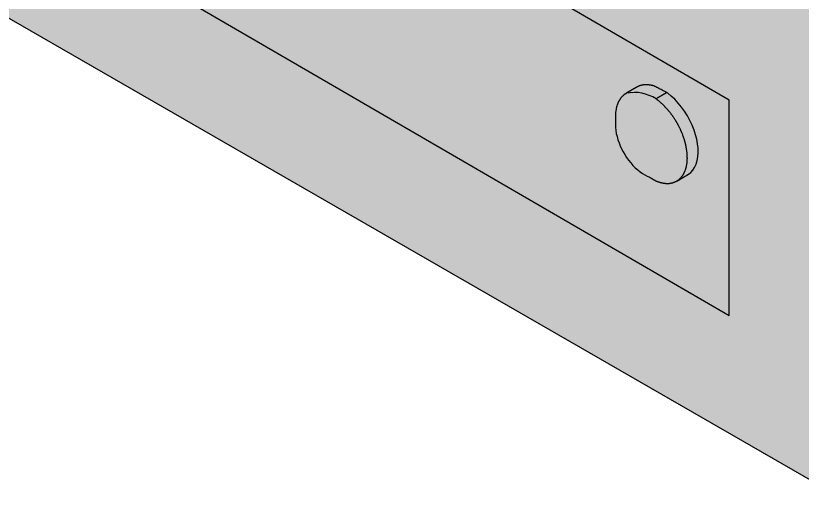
# Model space of a CAD drawing. Header units: metres. Extents: x 81 to 650, y -25 to 177.
# Drawn here: x 327.7428 to 327.9933, y 36.619 to 36.7758 of the extents above; entities that cross this region are included whole.
import ezdxf

# ---------------------------------------------------------------- set-up
doc = ezdxf.new("R2010")
doc.units = ezdxf.units.M
doc.layers.add('EQUIPOS', color=7, linetype='Continuous', true_color=0xc7c7c7)

# ---------------------------------------------------------------- blocks, each defined once
blk = doc.blocks.new('A$C77fef11d')
blk.add_line((0.01631, 0.02894), (0.01631, 0.02894))
blk.add_lwpolyline([(0.013, 0.02688, 0.198263), (0.00351, 0.02867), (0.00341, 0.02861), (0.00331, 0.02855), (0.00321, 0.0285), (0.0031, 0.02844), (0.003, 0.02838), (0.0029, 0.02832), (0.0028, 0.02826), (0.00271, 0.02818), (0.00263, 0.02809), (0.00254, 0.02801), (0.00246, 0.02792), (0.00237, 0.02784), (0.00228, 0.02776), (0.0022, 0.02767), (0.00211, 0.02759), (0.00202, 0.02751), (0.00194, 0.02742), (0.00185, 0.02734), (0.00177, 0.02725), (0.0017, 0.02714), (0.00164, 0.02704), (0.00157, 0.02693), (0.0015, 0.02683), (0.00143, 0.02672), (0.00137, 0.02661), (0.0013, 0.02651), (0.00123, 0.0264), (0.00117, 0.0263), (0.0011, 0.02619), (0.00103, 0.02608), (0.00097, 0.02597), (0.00092, 0.02585), (0.00088, 0.02572), (0.00083, 0.0256), (0.00078, 0.02548), (0.00073, 0.02535), (0.00069, 0.02523), (0.00064, 0.0251), (0.00059, 0.02498), (0.00055, 0.02486), (0.0005, 0.02473), (0.00045, 0.02461), (0.00041, 0.02448), (0.00039, 0.02434), (0.00036, 0.02421), (0.00033, 0.02407), (0.0003, 0.02393), (0.00028, 0.0238), (0.00025, 0.02366), (0.00022, 0.02352), (0.0002, 0.02339), (0.00017, 0.02325), (0.00014, 0.02311), (0.00011, 0.02298), (0.0001, 0.02284), (0.00009, 0.02269), (0.00008, 0.02255), (0.00007, 0.0224), (0.00006, 0.02226), (0.00005, 0.02212), (0.00005, 0.02197), (0.00004, 0.02183), (0.00003, 0.02168), (0.00002, 0.02154), (0.00001, 0.0214), (0, 0.02125), (0, 0.02116), (0, 0.02112), (0, 0.02109), (0, 0.02105), (0, 0.02101), (0, 0.02097), (0, 0.02094), (0, 0.0209), (0, 0.02086), (0, 0.02083), (0, 0.02079), (0, 0.02075), (0, 0.02072), (0, 0.02069), (0, 0.02066), (0, 0.02063), (0, 0.0206), (0.00001, 0.02057), (0.00001, 0.02054), (0.00001, 0.0205), (0.00001, 0.02047), (0.00001, 0.02044), (0.00001, 0.02041), (0.00001, 0.02038), (0.00001, 0.02035), (0.00001, 0.02032), (0.00001, 0.02029), (0.00001, 0.02026), (0.00001, 0.02023), (0.00001, 0.0202), (0.00001, 0.02017), (0.00001, 0.02013), (0.00001, 0.0201), (0.00001, 0.02007), (0.00001, 0.02004), (0.00001, 0.02001), (0.00001, 0.01998), (0.00001, 0.01995), (0.00001, 0.01992), (0.00001, 0.01989), (0.00001, 0.01986), (0.00001, 0.01983), (0.00001, 0.0198), (0.00001, 0.01977), (0.00001, 0.01973), (0.00001, 0.0197), (0.00001, 0.01967), (0.00001, 0.01964), (0.00001, 0.01961), (0.00001, 0.01958), (0.00001, 0.01955), (0.00001, 0.01952), (0.00002, 0.01949), (0.00002, 0.01946), (0.00002, 0.01943), (0.00002, 0.0194), (0.00002, 0.01936), (0.00002, 0.01933), (0.00002, 0.0193), (0.00002, 0.01927), (0.00002, 0.01924), (0.00002, 0.01921), (0.00002, 0.01918), (0.00002, 0.01915), (0.00002, 0.01912), (0.00002, 0.01909), (0.00002, 0.01906), (0.00002, 0.01903), (0.00002, 0.019), (0.00002, 0.01896), (0.00002, 0.01893), (0.00002, 0.0189), (0.00002, 0.01887), (0.00002, 0.01884), (0.00002, 0.01881), (0.00002, 0.01878), (0.00002, 0.01875), (0.00002, 0.01872), (0.00002, 0.01869), (0.00002, 0.01866), (0.00002, 0.01863), (0.00002, 0.0186), (0.00002, 0.01856), (0.00002, 0.01853), (0.00005, 0.01783), (0.00014, 0.0169), (0.0003, 0.01593), (0.00053, 0.01493), (0.00081, 0.01392), (0.00116, 0.01291), (0.00155, 0.01194), (0.00198, 0.011), (0.00246, 0.01007), (0.003, 0.00915), (0.00359, 0.00824), (0.00422, 0.00736), (0.0049, 0.00652), (0.00561, 0.00572), (0.00635, 0.00498), (0.00711, 0.0043), (0.00787, 0.00369), (0.00864, 0.00316), (0.00941, 0.00271), (0.01016, 0.00233), (0.01067, 0.00212), (0.0107, 0.0021), (0.01072, 0.00208), (0.01075, 0.00207), (0.01078, 0.00205), (0.0108, 0.00204), (0.01083, 0.00202), (0.01086, 0.002), (0.01088, 0.00199), (0.01091, 0.00197), (0.01094, 0.00196), (0.01096, 0.00194), (0.01099, 0.00192), (0.01102, 0.00191), (0.01105, 0.00189), (0.01108, 0.00187), (0.0111, 0.00186), (0.01113, 0.00184), (0.01116, 0.00182), (0.01119, 0.00181), (0.01121, 0.00179), (0.01124, 0.00178), (0.01127, 0.00176), (0.0113, 0.00174), (0.01133, 0.00173), (0.01135, 0.00171), (0.01138, 0.00169), (0.01141, 0.00167), (0.01144, 0.00166), (0.01147, 0.00164), (0.0115, 0.00162), (0.01153, 0.00161), (0.01156, 0.00159), (0.01158, 0.00157), (0.01161, 0.00156), (0.01164, 0.00154), (0.01167, 0.00152), (0.0117, 0.0015), (0.01173, 0.00149), (0.01176, 0.00147), (0.01179, 0.00145), (0.01182, 0.00143), (0.01185, 0.00142), (0.01188, 0.0014), (0.01191, 0.00138), (0.01194, 0.00136), (0.01197, 0.00135), (0.012, 0.00133), (0.01203, 0.00131), (0.01206, 0.00129), (0.01209, 0.00127), (0.01212, 0.00125), (0.01215, 0.00124), (0.01218, 0.00122), (0.01221, 0.0012), (0.01224, 0.00118), (0.01228, 0.00116), (0.01231, 0.00115), (0.01234, 0.00113), (0.01237, 0.00111), (0.0124, 0.00109), (0.01243, 0.00107), (0.01246, 0.00105), (0.0125, 0.00103), (0.01253, 0.00102), (0.01256, 0.001), (0.01259, 0.00098), (0.01262, 0.00096), (0.01266, 0.00094), (0.01269, 0.00092), (0.01272, 0.0009), (0.01275, 0.00088), (0.01281, 0.00086), (0.01289, 0.00082), (0.01296, 0.00079), (0.01304, 0.00076), (0.01312, 0.00073), (0.01319, 0.0007), (0.01327, 0.00067), (0.01335, 0.00063), (0.01342, 0.0006), (0.0135, 0.00057), (0.01358, 0.00054), (0.01365, 0.00051), (0.01374, 0.00048), (0.01384, 0.00045), (0.01394, 0.00042), (0.01404, 0.0004), (0.01414, 0.00037), (0.01424, 0.00034), (0.01434, 0.00031), (0.01444, 0.00029), (0.01454, 0.00026), (0.01464, 0.00023), (0.01474, 0.0002), (0.01484, 0.00017), (0.01494, 0.00016), (0.01504, 0.00014), (0.01514, 0.00013), (0.01524, 0.00011), (0.01533, 0.0001), (0.01543, 0.00009), (0.01553, 0.00007), (0.01563, 0.00006), (0.01573, 0.00004), (0.01583, 0.00003), (0.01593, 0.00002), (0.01603, 0), (0.01613, 0), (0.01622, 0), (0.01632, 0), (0.01642, 0), (0.01651, 0.00001), (0.01661, 0.00001), (0.01671, 0.00001), (0.0168, 0.00001), (0.0169, 0.00001), (0.017, 0.00001), (0.01709, 0.00001), (0.01719, 0.00001), (0.01728, 0.00003), (0.01738, 0.00005), (0.01747, 0.00006), (0.01756, 0.00008), (0.01765, 0.0001), (0.01775, 0.00011), (0.01784, 0.00013), (0.01793, 0.00015), (0.01802, 0.00017), (0.01811, 0.00018), (0.01821, 0.0002), (0.0183, 0.00022), (0.01839, 0.00025), (0.01847, 0.00028), (0.01856, 0.00032), (0.01864, 0.00035), (0.01873, 0.00039), (0.01881, 0.00042), (0.0189, 0.00045), (0.01898, 0.00049), (0.01907, 0.00052), (0.01916, 0.00056), (0.01924, 0.00059), (0.01933, 0.00062), (0.0194, 0.00067), (0.01948, 0.00072), (0.01956, 0.00077), (0.01964, 0.00082), (0.01971, 0.00087), (0.01979, 0.00092), (0.01987, 0.00098), (0.01994, 0.00103), (0.02002, 0.00108), (0.0201, 0.00113), (0.02017, 0.00118), (0.02025, 0.00123), (0.02032, 0.00129), (0.02039, 0.00136), (0.02045, 0.00142), (0.02052, 0.00149), (0.02059, 0.00155), (0.02065, 0.00162), (0.02072, 0.00169), (0.02079, 0.00175), (0.02085, 0.00182), (0.02092, 0.00188), (0.02099, 0.00195), (0.02105, 0.00201), (0.02111, 0.00209), (0.02117, 0.00217), (0.02122, 0.00225), (0.02128, 0.00233), (0.02133, 0.00241), (0.02139, 0.00249), (0.02144, 0.00257), (0.0215, 0.00265), (0.02155, 0.00273), (0.02161, 0.00281), (0.02166, 0.00289), (0.02172, 0.00297), (0.02176, 0.00306), (0.02181, 0.00315), (0.02185, 0.00324), (0.02189, 0.00333), (0.02194, 0.00342), (0.02198, 0.00352), (0.02202, 0.00361), (0.02206, 0.0037), (0.02211, 0.00379), (0.02215, 0.00388), (0.02219, 0.00397), (0.02224, 0.00406), (0.02227, 0.00416), (0.0223, 0.00427), (0.02233, 0.00437), (0.02236, 0.00447), (0.02239, 0.00457), (0.02242, 0.00467), (0.02245, 0.00477), (0.02248, 0.00487), (0.02252, 0.00497), (0.02255, 0.00507), (0.02258, 0.00517), (0.02261, 0.00527), (0.02263, 0.00538), (0.02264, 0.00549), (0.02266, 0.00559), (0.02268, 0.0057), (0.0227, 0.00581), (0.02272, 0.00592), (0.02274, 0.00602), (0.02276, 0.00613), (0.02278, 0.00624), (0.0228, 0.00635), (0.02281, 0.00645), (0.02283, 0.00656), (0.02284, 0.00667), (0.02285, 0.00678), (0.02285, 0.0069), (0.02286, 0.00701), (0.02287, 0.00712), (0.02288, 0.00723), (0.02288, 0.00734), (0.02289, 0.00745), (0.0229, 0.00757), (0.02291, 0.00768), (0.02291, 0.00779), (0.02292, 0.0079), (0.02292, 0.00802), (0.02291, 0.00813), (0.02291, 0.00825), (0.02291, 0.00837), (0.0229, 0.00848), (0.0229, 0.0086), (0.0229, 0.00872), (0.0229, 0.00883), (0.02289, 0.00895), (0.02289, 0.00907), (0.02289, 0.00918), (0.02288, 0.0093), (0.02286, 0.00944), (0.02284, 0.00961), (0.02282, 0.00979), (0.02279, 0.01), (0.02275, 0.01023), (0.02271, 0.01049), (0.02267, 0.01076), (0.02262, 0.01106), (0.02257, 0.01138), (0.02251, 0.01173), (0.02245, 0.01209), (0.0224, 0.0124), (0.02236, 0.01254), (0.02232, 0.01268), (0.02228, 0.01282), (0.02225, 0.01296), (0.02221, 0.0131), (0.02217, 0.01323), (0.02213, 0.01337), (0.02209, 0.01351), (0.02205, 0.01365), (0.02202, 0.01379), (0.02198, 0.01393), (0.02194, 0.01407), (0.02189, 0.01421), (0.02184, 0.01435), (0.02179, 0.01449), (0.02174, 0.01464), (0.02168, 0.01478), (0.02163, 0.01492), (0.02158, 0.01506), (0.02153, 0.01521), (0.02148, 0.01535), (0.02143, 0.01549), (0.02138, 0.01563), (0.02133, 0.01577), (0.02127, 0.01592), (0.0212, 0.01606), (0.02114, 0.0162), (0.02108, 0.01634), (0.02102, 0.01649), (0.02096, 0.01663), (0.02089, 0.01677), (0.02083, 0.01691), (0.02077, 0.01706), (0.02071, 0.0172), (0.02064, 0.01734), (0.02058, 0.01748), (0.02051, 0.01762), (0.02043, 0.01776), (0.02036, 0.0179), (0.02029, 0.01804), (0.02021, 0.01818), (0.02014, 0.01832), (0.02007, 0.01846), (0.01999, 0.0186), (0.01992, 0.01874), (0.01985, 0.01888), (0.01978, 0.01902), (0.0197, 0.01916), (0.01962, 0.0193), (0.01953, 0.01943), (0.01945, 0.01956), (0.01937, 0.0197), (0.01929, 0.01983), (0.01921, 0.01997), (0.01912, 0.0201), (0.01904, 0.02024), (0.01896, 0.02037), (0.01888, 0.02051), (0.01879, 0.02064), (0.01871, 0.02077), (0.01862, 0.0209), (0.01853, 0.02103), (0.01844, 0.02115), (0.01835, 0.02128), (0.01826, 0.02141), (0.01817, 0.02153), (0.01808, 0.02166), (0.01799, 0.02179), (0.0179, 0.02191), (0.01781, 0.02204), (0.01772, 0.02217), (0.01763, 0.02229), (0.01753, 0.0224), (0.01744, 0.02252), (0.01734, 0.02263), (0.01725, 0.02275), (0.01715, 0.02287), (0.01706, 0.02298), (0.01696, 0.0231), (0.01687, 0.02322), (0.01677, 0.02333), (0.01668, 0.02345), (0.01658, 0.02357), (0.01649, 0.02367), (0.01639, 0.02378), (0.01629, 0.02388), (0.01619, 0.02399), (0.01609, 0.02409), (0.01599, 0.0242), (0.01589, 0.0243), (0.0158, 0.02441), (0.0157, 0.02451), (0.0156, 0.02461), (0.0155, 0.02472), (0.0154, 0.02482), (0.0153, 0.02492), (0.0152, 0.02501), (0.0151, 0.0251), (0.015, 0.02519), (0.01491, 0.02529), (0.01481, 0.02538), (0.01471, 0.02547), (0.01461, 0.02556), (0.01451, 0.02565), (0.01441, 0.02574), (0.01431, 0.02583), (0.01421, 0.02593), (0.01411, 0.02601), (0.01401, 0.02608), (0.01391, 0.02616), (0.01381, 0.02624), (0.01371, 0.02632), (0.01361, 0.0264), (0.01352, 0.02647), (0.01342, 0.02655), (0.01332, 0.02663), (0.01322, 0.02671), (0.01312, 0.02679), (0.01302, 0.02686), (0.01301, 0.0269), (0.01304, 0.02692), (0.01306, 0.02695), (0.01308, 0.02697), (0.0131, 0.02699), (0.01312, 0.02702), (0.01314, 0.02704), (0.01316, 0.02706), (0.01318, 0.02709), (0.0132, 0.02711), (0.01322, 0.02713), (0.01324, 0.02716), (0.01327, 0.02718), (0.0133, 0.0272), (0.01334, 0.02721), (0.01337, 0.02723), (0.0134, 0.02725), (0.01343, 0.02727), (0.01347, 0.02729), (0.0135, 0.02731), (0.01353, 0.02733), (0.01356, 0.02735), (0.01359, 0.02736), (0.01363, 0.02738), (0.01366, 0.0274), (0.01369, 0.02742), (0.01372, 0.02744), (0.01376, 0.02746), (0.01379, 0.02748), (0.01382, 0.0275), (0.01385, 0.02751), (0.01388, 0.02753), (0.01392, 0.02755), (0.01395, 0.02757), (0.01398, 0.02759), (0.01401, 0.02761), (0.01405, 0.02763), (0.01408, 0.02765), (0.01411, 0.02766), (0.01414, 0.02768), (0.01418, 0.0277), (0.01421, 0.02772), (0.01424, 0.02774), (0.01427, 0.02776), (0.0143, 0.02778), (0.01434, 0.0278), (0.01437, 0.02782), (0.0144, 0.02783), (0.01443, 0.02785), (0.01447, 0.02787), (0.0145, 0.02789), (0.01453, 0.02791), (0.01456, 0.02793), (0.0146, 0.02795), (0.01463, 0.02797), (0.01466, 0.02798), (0.01469, 0.028), (0.01472, 0.02802), (0.01476, 0.02804), (0.01479, 0.02806), (0.01482, 0.02808), (0.01485, 0.0281), (0.01489, 0.02812), (0.01492, 0.02813), (0.01495, 0.02815), (0.01498, 0.02817), (0.01501, 0.02819), (0.01505, 0.02821), (0.01508, 0.02823), (0.01511, 0.02825), (0.01514, 0.02827), (0.01518, 0.02828), (0.01521, 0.0283), (0.01524, 0.02832), (0.01527, 0.02834), (0.01531, 0.02836), (0.01534, 0.02838), (0.01537, 0.0284), (0.0154, 0.02842), (0.01543, 0.02844), (0.01547, 0.02845), (0.0155, 0.02847), (0.01553, 0.02849), (0.01556, 0.02851), (0.0156, 0.02853), (0.01563, 0.02855), (0.01566, 0.02857), (0.01569, 0.02859), (0.01573, 0.0286), (0.01576, 0.02862), (0.01579, 0.02864), (0.01582, 0.02866), (0.01585, 0.02868), (0.01589, 0.0287), (0.01592, 0.02872), (0.01595, 0.02874), (0.01598, 0.02875), (0.01602, 0.02877), (0.01605, 0.02879), (0.01608, 0.02881), (0.01611, 0.02883), (0.01614, 0.02885), (0.01618, 0.02887), (0.01621, 0.02889), (0.01624, 0.0289), (0.01631, 0.02894), (0.01627, 0.02899), (0.01593, 0.02916), (0.01559, 0.02934), (0.01525, 0.02951), (0.01491, 0.02968), (0.01457, 0.02985), (0.01423, 0.03003), (0.01389, 0.0302), (0.01355, 0.03037), (0.01321, 0.03055), (0.01288, 0.03072), (0.01254, 0.03089), (0.01226, 0.03103), (0.01217, 0.03105), (0.01208, 0.03107), (0.01199, 0.03109), (0.0119, 0.03111), (0.01181, 0.03113), (0.01172, 0.03116), (0.01163, 0.03118), (0.01154, 0.0312), (0.01145, 0.03122), (0.01136, 0.03124), (0.01127, 0.03126), (0.01118, 0.03128), (0.0111, 0.03129), (0.01101, 0.0313), (0.01092, 0.03131), (0.01084, 0.03132), (0.01075, 0.03133), (0.01066, 0.03134), (0.01057, 0.03135), (0.01049, 0.03136), (0.0104, 0.03137), (0.01031, 0.03138), (0.01023, 0.03139), (0.01014, 0.0314), (0.01006, 0.0314), (0.00997, 0.03139), (0.00989, 0.03139), (0.0098, 0.03139), (0.00972, 0.03139), (0.00964, 0.03139), (0.00955, 0.03138), (0.00947, 0.03138), (0.00939, 0.03138), (0.0093, 0.03138), (0.00922, 0.03138), (0.00914, 0.03137), (0.00906, 0.03136), (0.00898, 0.03134), (0.0089, 0.03133), (0.00882, 0.03132), (0.00874, 0.0313), (0.00867, 0.03129), (0.00859, 0.03128), (0.00851, 0.03126), (0.00843, 0.03125), (0.00835, 0.03124), (0.00827, 0.03122), (0.0082, 0.0312), (0.00812, 0.03118), (0.00805, 0.03116), (0.00798, 0.03113), (0.0079, 0.03111), (0.00783, 0.03108), (0.00776, 0.03106), (0.00769, 0.03103), (0.00761, 0.03101), (0.00754, 0.03098), (0.00747, 0.03096), (0.0074, 0.03093), (0.00733, 0.0309), (0.00727, 0.03088), (0.00722, 0.03085), (0.00716, 0.03082), (0.00711, 0.03079), (0.00705, 0.03076), (0.007, 0.03073), (0.00694, 0.0307), (0.00688, 0.03067), (0.00683, 0.03065), (0.00677, 0.03062), (0.00672, 0.03059), (0.00668, 0.03057), (0.00665, 0.03055), (0.00662, 0.03053), (0.00659, 0.03052), (0.00656, 0.0305), (0.00654, 0.03048), (0.00651, 0.03047), (0.00648, 0.03045), (0.00645, 0.03044), (0.00643, 0.03042), (0.0064, 0.0304), (0.00637, 0.03039), (0.00634, 0.03037), (0.00631, 0.03035), (0.00629, 0.03034), (0.00626, 0.03032), (0.00623, 0.03031), (0.0062, 0.03029), (0.00617, 0.03027), (0.00615, 0.03026), (0.00612, 0.03024), (0.00609, 0.03022), (0.00606, 0.03021), (0.00603, 0.03019), (0.00601, 0.03018), (0.00598, 0.03016), (0.00595, 0.03014), (0.00592, 0.03013), (0.00589, 0.03011), (0.00587, 0.03009), (0.00584, 0.03008), (0.00581, 0.03006), (0.00578, 0.03005), (0.00575, 0.03003), (0.00573, 0.03001), (0.0057, 0.03), (0.00567, 0.02998), (0.00564, 0.02996), (0.00561, 0.02995), (0.00559, 0.02993), (0.00556, 0.02992), (0.00553, 0.0299), (0.0055, 0.02988), (0.00547, 0.02987), (0.00545, 0.02985), (0.00542, 0.02983), (0.00539, 0.02982), (0.00536, 0.0298), (0.00534, 0.02978), (0.00531, 0.02977), (0.00528, 0.02975), (0.00525, 0.02974), (0.00522, 0.02972), (0.0052, 0.0297), (0.00517, 0.02969), (0.00514, 0.02967), (0.00511, 0.02965), (0.00508, 0.02964), (0.00506, 0.02962), (0.00503, 0.02961), (0.005, 0.02959), (0.00497, 0.02957), (0.00494, 0.02956), (0.00492, 0.02954), (0.00489, 0.02952), (0.00486, 0.02951), (0.00483, 0.02949), (0.0048, 0.02948), (0.00478, 0.02946), (0.00475, 0.02944), (0.00472, 0.02943), (0.00469, 0.02941), (0.00466, 0.02939), (0.00464, 0.02938), (0.00461, 0.02936), (0.00458, 0.02935), (0.00455, 0.02933), (0.00452, 0.02931), (0.0045, 0.0293), (0.00447, 0.02928), (0.00444, 0.02926), (0.00441, 0.02925), (0.00439, 0.02923), (0.00436, 0.02922), (0.00433, 0.0292), (0.0043, 0.02918), (0.00427, 0.02917), (0.00425, 0.02915), (0.00422, 0.02913), (0.00419, 0.02912), (0.00416, 0.0291), (0.00413, 0.02909), (0.00411, 0.02907), (0.00408, 0.02905), (0.00405, 0.02904), (0.00402, 0.02902), (0.00399, 0.029), (0.00397, 0.02899), (0.00394, 0.02897), (0.00391, 0.02896), (0.00388, 0.02894), (0.00385, 0.02892), (0.00383, 0.02891), (0.0038, 0.02889), (0.00377, 0.02887), (0.00374, 0.02886), (0.00371, 0.02884), (0.00369, 0.02883), (0.00366, 0.02881), (0.00363, 0.02879), (0.0036, 0.02878), (0.00357, 0.02876), (0.00355, 0.02874), (0.00352, 0.02873), (0.00349, 0.02871), (0.00346, 0.0287), (0.00343, 0.02868), (0.00341, 0.02866), (0.00338, 0.02865), (0.00335, 0.02863)], format="xyb")
blk.add_lwpolyline([(0.01957, 0.00076), (0.01993, 0.00096), (0.02028, 0.00117), (0.02064, 0.00138), (0.02099, 0.00158), (0.02135, 0.00179), (0.0217, 0.002), (0.02205, 0.0022), (0.02241, 0.00241), (0.02276, 0.00262), (0.02325, 0.00291), (0.02399, 0.00349), (0.02466, 0.00422), (0.02523, 0.0051), (0.02569, 0.00611), (0.02604, 0.00725), (0.02626, 0.00849), (0.02636, 0.00982), (0.02633, 0.01121), (0.02617, 0.01264), (0.02591, 0.01408), (0.02554, 0.01551), (0.02506, 0.01699), (0.02447, 0.0185), (0.02376, 0.02), (0.02295, 0.02149), (0.02204, 0.02294), (0.02105, 0.02431), (0.02001, 0.02559), (0.01891, 0.02676), (0.0178, 0.0278), (0.01668, 0.02871), (0.01633, 0.02896), (0.01633, 0.02898), (0.01633, 0.02899), (0.01633, 0.029), (0.01633, 0.02901), (0.01633, 0.02902), (0.01633, 0.02903), (0.01633, 0.02904), (0.01633, 0.02905), (0.01633, 0.02906)])

msp = doc.modelspace()

# ---------------------------------------------------------------- hatches: boundary and pattern name
at = {"layer": 'EQUIPOS', "transparency": 33554687}
h = msp.add_hatch(color=256, dxfattribs=at)
h.dxf.hatch_style = 1
h.paths.add_polyline_path([(328.00909, 37.92183), (327.49238, 38.21939), (327.49235, 38.21937), (327.49235, 36.91797), (328.00909, 36.6204)])
h.paths.add_polyline_path([(327.93955, 36.75245), (327.93958, 36.75246), (327.93961, 36.75248), (327.93963, 36.75249), (327.93966, 36.75251), (327.93969, 36.75253), (327.93972, 36.75254), (327.93974, 36.75256), (327.93977, 36.75258), (327.9398, 36.75259), (327.93983, 36.75261), (327.93986, 36.75262), (327.93988, 36.75264), (327.93991, 36.75266), (327.93994, 36.75267), (327.93997, 36.75269), (327.94, 36.75271), (327.94002, 36.75272), (327.94005, 36.75274), (327.94008, 36.75275), (327.94011, 36.75277), (327.94014, 36.75279), (327.94016, 36.7528), (327.94019, 36.75282), (327.94022, 36.75284), (327.94025, 36.75285), (327.94028, 36.75287), (327.9403, 36.75288), (327.94033, 36.7529), (327.94036, 36.75292), (327.94039, 36.75293), (327.94042, 36.75295), (327.94601, 36.7562), (327.9575, 36.74246), (327.95672, 36.74389), (327.95581, 36.74534), (327.95482, 36.74671), (327.95377, 36.74799), (327.95268, 36.74916), (327.95156, 36.7502), (327.95044, 36.75111), (327.94747, 36.74879, 0.286294), (327.93413, 36.74997), (327.93409, 36.74927)], flags=16)
edge = h.paths.add_edge_path(flags=16)
edge.add_line((327.78766, 37.26944), (327.791, 37.27138))
edge.add_spline(control_points=[(327.791, 37.27138), (327.78096, 37.27554), (327.78107, 37.26383)], knot_values=[0, 0, 0, 1.447009, 1.447009, 1.447009], weights=[1, 0.74949, 1], degree=2, periodic=0)
edge.add_line((327.7887, 37.27126), (327.78766, 37.26944))
edge = h.paths.add_edge_path(flags=16)
edge.add_line((327.78606, 37.26002), (327.78159, 37.26257))
edge.add_ellipse((327.7903, 37.25614), major_axis=(-0.00651, 0.01119), ratio=0.581128, start_angle=337.3333, end_angle=444.4554, ccw=False)
edge.add_line((327.78298, 37.25465), (327.78606, 37.26002))
edge = h.paths.add_edge_path(flags=16)
edge.add_line((327.71125, 37.25009), (327.71315, 37.25342))
edge.add_spline(control_points=[(327.70552, 37.24599), (327.70541, 37.2577), (327.71545, 37.25354)], knot_values=[0, 0, 0, 1.447009, 1.447009, 1.447009], weights=[1, 0.74949, 1], degree=2, periodic=0)
edge.add_ellipse((327.71475, 37.2383), major_axis=(-0.00651, 0.01119), ratio=0.581128, start_angle=337.3333, end_angle=444.4554, ccw=False)
edge = h.paths.add_edge_path(flags=16)
edge.add_spline(control_points=[(327.71888, 37.25554), (327.71505, 37.25713), (327.71231, 37.25554)], knot_values=[0, 0, 0, 0.651699, 0.651699, 0.651699], weights=[1, 0.947379, 1], degree=2, periodic=0)
edge.add_spline(control_points=[(327.71841, 37.25187), (327.72844, 37.2447), (327.72844, 37.23307), (327.72844, 37.22762), (327.72509, 37.22567)], knot_values=[1.37409, 1.37409, 1.37409, 2.819559, 2.819559, 3.601543, 3.601543, 3.601543], weights=[1, 0.75, 1, 0.864752, 0.87584], degree=2, periodic=0)
edge.add_line((327.71679, 37.25433), (327.71888, 37.25554))
edge = h.paths.add_edge_path(flags=16)
edge.add_spline(control_points=[(327.71618, 37.23111), (327.72048, 37.22993), (327.72048, 37.23504), (327.72048, 37.24014), (327.71618, 37.24387)], knot_values=[1, 1, 1, 2.318116, 2.318116, 3.636232, 3.636232, 3.636232], weights=[1, 0.790569, 1, 0.790569, 1], degree=2, periodic=0)
edge.add_spline(control_points=[(327.71618, 37.24795), (327.71717, 37.24969), (327.71841, 37.25187)], knot_values=[0, 0, 0, 0.710606, 0.710606, 0.710606], weights=[1, 1.006133, 1], degree=2, periodic=0)
edge.add_spline(control_points=[(327.71618, 37.22703), (327.72395, 37.22401), (327.72395, 37.23306), (327.72395, 37.24211), (327.71618, 37.24795)], knot_values=[4.636232, 4.636232, 4.636232, 6.050756, 6.050756, 7.46528, 7.46528, 7.46528], weights=[1, 0.760144, 1, 0.760144, 1], degree=2, periodic=0)
edge.add_line((327.7132, 37.22472), (327.71618, 37.22302))
edge.add_spline(control_points=[(327.71618, 37.22703), (327.71618, 37.22907), (327.71618, 37.23111)], knot_values=[7.46528, 7.46528, 7.46528, 8.46528, 8.46528, 8.46528], weights=[1, 1, 1], degree=2, periodic=0)
h.paths.add_polyline_path([(327.54384, 36.98206), (327.54387, 36.98208), (327.5439, 36.9821), (327.54393, 36.98211), (327.54396, 36.98213), (327.54398, 36.98214), (327.54401, 36.98216), (327.54404, 36.98218), (327.54407, 36.98219), (327.54409, 36.98221), (327.54412, 36.98223), (327.54415, 36.98224), (327.54418, 36.98226), (327.54421, 36.98227), (327.54423, 36.98229), (327.54426, 36.98231), (327.54429, 36.98232), (327.54432, 36.98234), (327.54435, 36.98236), (327.54437, 36.98237), (327.5444, 36.98239), (327.54443, 36.9824), (327.54446, 36.98242), (327.54449, 36.98244), (327.54451, 36.98245), (327.54454, 36.98247), (327.54457, 36.98249), (327.5446, 36.9825), (327.54463, 36.98252), (327.54465, 36.98253), (327.54468, 36.98255), (327.54471, 36.98257), (327.5503, 36.98582), (327.56179, 36.97208), (327.56101, 36.97351), (327.5601, 36.97495), (327.55912, 36.97633), (327.55807, 36.97761), (327.55697, 36.97877), (327.55586, 36.97982), (327.55474, 36.98072), (327.55176, 36.9784, 0.286294), (327.53843, 36.97959), (327.53839, 36.97889)], flags=16)
edge = h.paths.add_edge_path(flags=16)
edge.add_line((327.74881, 37.2896), (327.75072, 37.29293))
edge.add_spline(control_points=[(327.74309, 37.2855), (327.74298, 37.29721), (327.75301, 37.29305)], knot_values=[0, 0, 0, 1.447009, 1.447009, 1.447009], weights=[1, 0.74949, 1], degree=2, periodic=0)
edge.add_ellipse((327.75232, 37.27781), major_axis=(-0.00651, 0.01119), ratio=0.581128, start_angle=337.3333, end_angle=444.4554, ccw=False)
edge = h.paths.add_edge_path(flags=16)
edge.add_spline(control_points=[(327.75645, 37.29505), (327.75262, 37.29664), (327.74988, 37.29505)], knot_values=[0, 0, 0, 0.651699, 0.651699, 0.651699], weights=[1, 0.947379, 1], degree=2, periodic=0)
edge.add_spline(control_points=[(327.75598, 37.29138), (327.76601, 37.28421), (327.76601, 37.27258), (327.76601, 37.26713), (327.76266, 37.26518)], knot_values=[1.37409, 1.37409, 1.37409, 2.819559, 2.819559, 3.601543, 3.601543, 3.601543], weights=[1, 0.75, 1, 0.864752, 0.87584], degree=2, periodic=0)
edge.add_line((327.75436, 37.29384), (327.75645, 37.29505))
edge = h.paths.add_edge_path(flags=16)
edge.add_spline(control_points=[(327.75375, 37.27062), (327.75805, 37.26944), (327.75805, 37.27455), (327.75805, 37.27965), (327.75375, 37.28338)], knot_values=[1, 1, 1, 2.318116, 2.318116, 3.636232, 3.636232, 3.636232], weights=[1, 0.790569, 1, 0.790569, 1], degree=2, periodic=0)
edge.add_spline(control_points=[(327.75375, 37.28746), (327.75474, 37.2892), (327.75598, 37.29138)], knot_values=[0, 0, 0, 0.710606, 0.710606, 0.710606], weights=[1, 1.006133, 1], degree=2, periodic=0)
edge.add_spline(control_points=[(327.75375, 37.26654), (327.76152, 37.26352), (327.76152, 37.27257), (327.76152, 37.28162), (327.75375, 37.28746)], knot_values=[4.636232, 4.636232, 4.636232, 6.050756, 6.050756, 7.46528, 7.46528, 7.46528], weights=[1, 0.760144, 1, 0.760144, 1], degree=2, periodic=0)
edge.add_line((327.75077, 37.26423), (327.75375, 37.26253))
edge.add_spline(control_points=[(327.75375, 37.26654), (327.75375, 37.26858), (327.75375, 37.27062)], knot_values=[7.46528, 7.46528, 7.46528, 8.46528, 8.46528, 8.46528], weights=[1, 1, 1], degree=2, periodic=0)
h.paths.add_polyline_path([(327.77647, 37.3105), (327.69811, 37.35594), (327.69811, 37.44639), (327.77647, 37.40095)], flags=16)
edge = h.paths.add_edge_path(flags=16)
edge.add_line((327.70812, 37.31127), (327.71003, 37.3146))
edge.add_spline(control_points=[(327.7024, 37.30718), (327.70229, 37.31888), (327.71232, 37.31473)], knot_values=[0, 0, 0, 1.447009, 1.447009, 1.447009], weights=[1, 0.74949, 1], degree=2, periodic=0)
edge.add_ellipse((327.71163, 37.29949), major_axis=(-0.00651, 0.01119), ratio=0.581128, start_angle=337.3333, end_angle=444.4554, ccw=False)
edge = h.paths.add_edge_path(flags=16)
edge.add_spline(control_points=[(327.71576, 37.31673), (327.71192, 37.31832), (327.70919, 37.31672)], knot_values=[0, 0, 0, 0.651699, 0.651699, 0.651699], weights=[1, 0.947379, 1], degree=2, periodic=0)
edge.add_spline(control_points=[(327.71529, 37.31305), (327.72532, 37.30588), (327.72532, 37.29426), (327.72532, 37.2888), (327.72197, 37.28685)], knot_values=[1.37409, 1.37409, 1.37409, 2.819559, 2.819559, 3.601543, 3.601543, 3.601543], weights=[1, 0.75, 1, 0.864752, 0.87584], degree=2, periodic=0)
edge.add_line((327.71367, 37.31551), (327.71576, 37.31673))
edge = h.paths.add_edge_path(flags=16)
edge.add_spline(control_points=[(327.71306, 37.29229), (327.71736, 37.29112), (327.71736, 37.29622), (327.71736, 37.30133), (327.71306, 37.30505)], knot_values=[1, 1, 1, 2.318116, 2.318116, 3.636232, 3.636232, 3.636232], weights=[1, 0.790569, 1, 0.790569, 1], degree=2, periodic=0)
edge.add_spline(control_points=[(327.71306, 37.30913), (327.71405, 37.31087), (327.71529, 37.31305)], knot_values=[0, 0, 0, 0.710606, 0.710606, 0.710606], weights=[1, 1.006133, 1], degree=2, periodic=0)
edge.add_spline(control_points=[(327.71306, 37.28821), (327.72083, 37.28519), (327.72083, 37.29424), (327.72083, 37.30329), (327.71306, 37.30913)], knot_values=[4.636232, 4.636232, 4.636232, 6.050756, 6.050756, 7.46528, 7.46528, 7.46528], weights=[1, 0.760144, 1, 0.760144, 1], degree=2, periodic=0)
edge.add_line((327.71008, 37.2859), (327.71306, 37.2842))
edge.add_spline(control_points=[(327.71306, 37.28821), (327.71306, 37.29025), (327.71306, 37.29229)], knot_values=[7.46528, 7.46528, 7.46528, 8.46528, 8.46528, 8.46528], weights=[1, 1, 1], degree=2, periodic=0)
edge = h.paths.add_edge_path(flags=16)
edge.add_line((327.67031, 37.31003), (327.66745, 37.31169))
edge.add_line((327.66745, 37.31169), (327.66745, 37.31938))
edge.add_ellipse((327.67455, 37.32206), major_axis=(-0.00651, 0.01119), ratio=0.581128, start_angle=405.5679, end_angle=444.4554, ccw=False)
edge.add_ellipse((327.67455, 37.32206), major_axis=(-0.00651, 0.01119), ratio=0.581128, start_angle=337.3333, end_angle=405.5679, ccw=False)
edge.add_spline(control_points=[(327.66532, 37.32975), (327.66527, 37.33532), (327.66867, 37.3373)], knot_values=[0.654829, 0.654829, 0.654829, 1.447009, 1.447009, 1.447009], weights=[1, 0.862856, 0.875874], degree=2, periodic=0)
edge.add_spline(control_points=[(327.67211, 37.3393), (327.67485, 37.34089), (327.67869, 37.3393)], knot_values=[0, 0, 0, 0.651699, 0.651699, 0.651699], weights=[1, 0.947379, 1], degree=2, periodic=0)
edge.add_line((327.67869, 37.3393), (327.68002, 37.34008))
edge.add_spline(control_points=[(327.68165, 37.33763), (327.68875, 37.33256), (327.69106, 37.32346), (327.69338, 37.31437), (327.68833, 37.31143)], knot_values=[1, 1, 1, 2.115077, 2.115077, 3.230155, 3.230155, 3.230155], weights=[1, 0.84856, 1, 0.84856, 1], degree=2, periodic=0)
edge.add_line((327.68154, 37.33779), (327.68165, 37.33773))
edge.add_spline(control_points=[(327.68165, 37.33773), (327.68165, 37.33768), (327.68165, 37.33763)], knot_values=[3.230155, 3.230155, 3.230155, 4.230155, 4.230155, 4.230155], weights=[1, 1, 1], degree=2, periodic=0)
edge.add_spline(control_points=[(327.68165, 37.33763), (327.68875, 37.33256), (327.69106, 37.32346), (327.69338, 37.31437), (327.68833, 37.31143)], knot_values=[1, 1, 1, 2.115077, 2.115077, 3.230155, 3.230155, 3.230155], weights=[1, 0.84856, 1, 0.84856, 1], degree=2, periodic=0)
edge.add_spline(control_points=[(327.68489, 37.30943), (327.68212, 37.30781), (327.67822, 37.30947)], knot_values=[0.710606, 0.710606, 0.710606, 1.37409, 1.37409, 1.37409], weights=[0.87584, 0.885248, 1], degree=2, periodic=0)
edge.add_line((327.67822, 37.30947), (327.67031, 37.30487))
edge.add_line((327.67031, 37.30487), (327.67031, 37.31003))
edge = h.paths.add_edge_path(flags=16)
edge.add_spline(control_points=[(327.67598, 37.31487), (327.68028, 37.31369), (327.68028, 37.3188), (327.68028, 37.3239), (327.67598, 37.32763)], knot_values=[1, 1, 1, 2.318116, 2.318116, 3.636232, 3.636232, 3.636232], weights=[1, 0.790569, 1, 0.790569, 1], degree=2, periodic=0)
edge.add_spline(control_points=[(327.67598, 37.33171), (327.67698, 37.33345), (327.67822, 37.33563)], knot_values=[0, 0, 0, 0.710606, 0.710606, 0.710606], weights=[1, 1.006133, 1], degree=2, periodic=0)
edge.add_spline(control_points=[(327.67598, 37.33171), (327.68376, 37.32587), (327.68376, 37.31682), (327.68376, 37.30777), (327.67598, 37.31079)], knot_values=[4.636232, 4.636232, 4.636232, 6.050756, 6.050756, 7.46528, 7.46528, 7.46528], weights=[1, 0.760144, 1, 0.760144, 1], degree=2, periodic=0)
edge.add_spline(control_points=[(327.67598, 37.31079), (327.67598, 37.31283), (327.67598, 37.31487)], knot_values=[7.46528, 7.46528, 7.46528, 8.46528, 8.46528, 8.46528], weights=[1, 1, 1], degree=2, periodic=0)
h.paths.add_polyline_path([(327.80297, 37.41148), (327.68135, 37.48131), (327.68135, 37.51125), (327.80297, 37.44142)], flags=16)
edge = h.paths.add_edge_path(flags=16)
edge.add_line((327.58599, 37.28168), (327.58132, 37.28456))
edge.add_line((327.58132, 37.28456), (327.56379, 37.27374))
edge.add_ellipse((327.56972, 37.29178), major_axis=(0.00779, 0.01547), ratio=0.556591, start_angle=132.1273, end_angle=177.2363)
edge.add_line((327.56152, 37.27654), (327.53489, 37.29297))
edge.add_line((327.53489, 37.29297), (327.53489, 37.39364))
edge.add_ellipse((327.5465, 37.39238), major_axis=(0.00779, 0.01547), ratio=0.556591, start_angle=42.1273, end_angle=132.1273, ccw=False)
edge.add_line((327.5547, 37.41602), (327.58599, 37.39672))
edge.add_line((327.58599, 37.39672), (327.58599, 37.28168))
edge = h.paths.add_edge_path(flags=0)
edge.add_line((327.56972, 37.29193), (327.56972, 37.37821))
edge.add_line((327.56972, 37.37821), (327.58132, 37.38537))
edge.add_line((327.58132, 37.38537), (327.58132, 37.3996))
edge.add_line((327.58132, 37.3996), (327.56972, 37.39243))
edge.add_ellipse((327.56972, 37.37805), major_axis=(0.00779, 0.01547), ratio=0.556591, start_angle=42.1273, end_angle=132.1273)
edge.add_line((327.55329, 37.37387), (327.55811, 37.37089))
edge.add_ellipse((327.56972, 37.37805), major_axis=(0.00779, 0.01547), ratio=0.556591, start_angle=42.1273, end_angle=132.1273, ccw=False)
edge.add_line((327.56972, 37.39243), (327.58132, 37.3996))
edge.add_line((327.58132, 37.3996), (327.58132, 37.38537))
edge.add_line((327.58132, 37.38537), (327.56972, 37.37821))
edge.add_line((327.56972, 37.37821), (327.56972, 37.30626))
edge.add_line((327.56972, 37.30626), (327.58132, 37.29909))
edge.add_line((327.58132, 37.29909), (327.56972, 37.29193))
h = msp.add_hatch(color=256, dxfattribs=at)
h.dxf.hatch_style = 1
h.paths.add_polyline_path([(327.52019, 37.04588), (327.52019, 36.9182), (327.98247, 36.65447), (327.98247, 36.78409)])
h.paths.add_polyline_path([(327.93751, 36.76756), (327.93751, 36.69908), (327.53239, 36.93423), (327.53239, 37.00271)], flags=16)
h = msp.add_hatch(color=256, dxfattribs=at)
h.dxf.hatch_style = 1
h.paths.add_polyline_path([(327.53239, 37.00271), (327.53239, 36.93423), (327.93751, 36.69908), (327.93751, 36.76756)])

# ---------------------------------------------------------------- linework, layer by layer
msp.add_lwpolyline([(328.267, 38.66546), (327.49235, 38.21937), (327.49235, 36.91797), (329.20561, 35.93137), (329.20561, 37.2328), (329.98023, 37.67888), (329.98023, 36.37744), (330.16898, 36.26875)])
msp.add_lwpolyline([(327.97, 36.74885), (327.53453, 37.00171), (327.53453, 36.93324), (327.97, 36.68037)], close=True)

# ---------------------------------------------------------------- block references
msp.add_blockref('A$C77fef11d', (327.93377, 36.7224))

doc.saveas('drawing.dxf')
